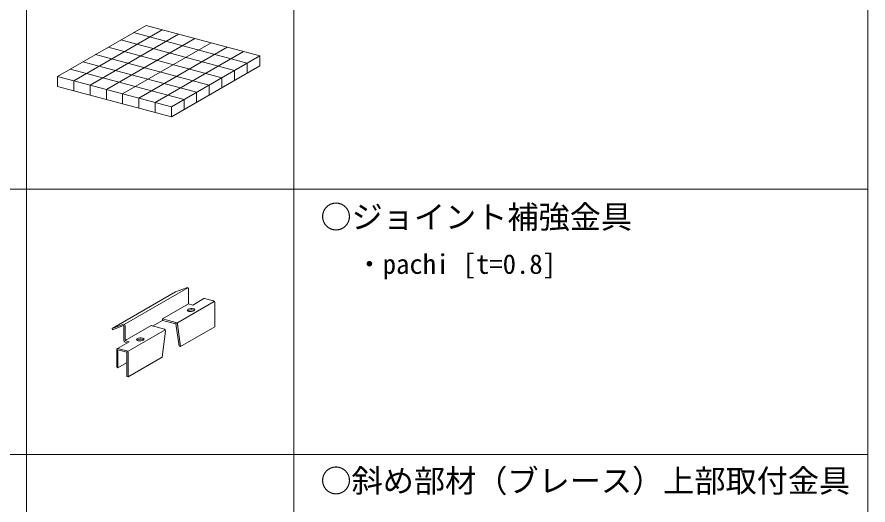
# Model space of a CAD drawing. Units: millimetres on the paper, enlarged 10 times, with parts at other scales. Extents: x -1950 to 1950, y -1347 to 1325.
# Drawn here: x -497.9 to -20, y 490.8 to 764.8 of the extents above; entities that cross this region are included whole.
import ezdxf
from ezdxf.enums import TextEntityAlignment as Align

# ---------------------------------------------------------------- set-up
doc = ezdxf.new("R2010")
doc.units = ezdxf.units.MM
doc.header["$LTSCALE"] = 10
for name, color, linetype, lineweight in [('F-1_吊り材', 7, 'Continuous', 18), ('F-2_野縁受け', 3, 'Continuous', 18), ('F-3_野縁', 3, 'Continuous', 18), ('F-6_文字', 7, 'Continuous', 18)]:
    doc.layers.add(name, color=color, linetype=linetype, lineweight=lineweight)
doc.styles.add('ＭＳ ゴシック', font='')
doc.styles.get('ＭＳ ゴシック').set_extended_font_data('MS Gothic')

msp = doc.modelspace()

# ---------------------------------------------------------------- linework, layer by layer
at = {"layer": 'F-1_吊り材'}
for p, q in [((-411.2, 714.33), (-361.55, 743)), ((-411.2, 708.71), (-361.55, 737.37)), ((-475.09, 731.45), (-475.09, 725.83)), ((-475.09, 725.83), (-411.2, 708.71))]:
    msp.add_line(p, q, dxfattribs=at)
for points in [[(-475.09, 731.45), (-425.44, 760.12), (-361.55, 743), (-361.55, 737.37)], [(-475.09, 731.45), (-411.2, 714.33), (-411.2, 708.71)]]:
    msp.add_lwpolyline(points, dxfattribs=at)
at = {"layer": 'F-2_野縁受け'}
for p, q in [((-465.96, 729.01), (-416.31, 757.67)), ((-456.84, 726.56), (-407.19, 755.23)), ((-447.71, 724.11), (-398.06, 752.78)), ((-438.58, 721.67), (-388.93, 750.33)), ((-429.45, 719.22), (-379.8, 747.89)), ((-420.32, 716.78), (-370.67, 745.44)), ((-465.96, 729.01), (-465.96, 723.38)), ((-456.84, 726.56), (-456.84, 720.94)), ((-447.71, 724.11), (-447.71, 718.49)), ((-438.58, 721.67), (-438.58, 716.04)), ((-429.45, 719.22), (-429.45, 713.6)), ((-420.32, 716.78), (-420.32, 711.15)), ((-437.63, 592.2), (-401.96, 612.79)), ((-408.81, 610.43), (-402.74, 612.82)), ((-401.55, 603.69), (-401.55, 612.28)), ((-444.48, 589.84), (-408.81, 610.43)), ((-416.14, 595.26), (-401.55, 603.69)), ((-408.16, 592.96), (-387.09, 605.12)), ((-399.19, 603.05), (-401.55, 603.69)), ((-392.91, 606.68), (-399.19, 603.05)), ((-387.55, 605.42), (-392.56, 606.76)), ((-386.89, 604.47), (-386.89, 590.84)), ((-416.14, 594.49), (-421.72, 591.27)), ((-416.14, 595.26), (-416.14, 594.49)), ((-408.63, 593.25), (-416.14, 595.26)), ((-408.63, 592.48), (-416.14, 594.49)), ((-444.48, 589.84), (-438.41, 592.22)), ((-444.48, 589.84), (-444.21, 589.17)), ((-444.21, 589.17), (-438.15, 591.56)), ((-437.88, 591.42), (-437.88, 583.15)), ((-437.22, 583.09), (-422.62, 591.52)), ((-435.52, 577.16), (-414.7, 589.18)), ((-415.11, 589.51), (-422.62, 591.52)), ((-414.55, 588.5), (-416.39, 573.8)), ((-406.02, 579.79), (-407.86, 592.36)), ((-406.02, 579.79), (-386.89, 590.84)), ((-434.86, 582.46), (-441.55, 578.6)), ((-441.2, 578.68), (-436.19, 577.34)), ((-437.22, 582.33), (-435.76, 581.94)), ((-441.86, 578.09), (-441.86, 568.3)), ((-441.2, 577.91), (-441.2, 567.91)), ((-436.19, 576.57), (-441.2, 577.91)), ((-436.19, 576.57), (-436.19, 562.94)), ((-435.52, 576.39), (-435.52, 562.76)), ((-435.52, 562.76), (-416.39, 573.8)), ((-441.2, 567.91), (-436.46, 570.65)), ((-441.86, 568.3), (-441.2, 567.91)), ((-435.52, 562.76), (-436.19, 562.94))]:
    msp.add_line(p, q, dxfattribs=at)
for points in [[(-432.54, 756.02), (-368.64, 738.9), (-368.64, 733.28)], [(-439.63, 751.93), (-375.73, 734.81), (-375.73, 729.18)], [(-446.72, 747.83), (-382.83, 730.71), (-382.83, 725.09)], [(-453.81, 743.74), (-389.92, 726.62), (-389.92, 720.99)], [(-460.91, 739.64), (-397.01, 722.52), (-397.01, 716.9)], [(-468, 735.55), (-404.1, 718.43), (-404.1, 712.8)], [(-434.86, 582.46), (-437.22, 583.09), (-437.22, 591.68)], [(-406.02, 579.79), (-406.8, 580), (-408.63, 592.48)]]:
    msp.add_lwpolyline(points, dxfattribs=at)
for centre, radius, start, end in [((-402.38, 612.04), 0.862, 16.068, 115.1703), ((-392.6, 606.13), 0.629, 86.4077, 120), ((-387.8, 604.53), 0.916, 355.98, 74.3947), ((-401.47, 600.07), 0.731, 115.007, 165.7021), ((-401.85, 600.17), 0.333, 165.9171, 224.7649), ((-401.12, 600.82), 1.31, 222.2429, 257.3904), ((-401.47, 599.3), 0.731, 115.007, 134.2484), ((-399.86, 596.62), 4.54, 76.6199, 114.9907), ((-399.86, 595.85), 4.54, 76.6199, 114.9907), ((-400.36, 603.95), 4.54, 256.6199, 294.9907), ((-399.57, 598.67), 2.48, 56.4353, 72.2158), ((-399.57, 597.9), 2.48, 57.5981, 72.2158), ((-398.87, 600.58), 0.859, 300.29, 354.5123), ((-398.49, 600.33), 0.498, 19.1984, 54.4205), ((-408.98, 592.16), 1.14, 9.9989, 72.0272), ((-438.04, 591.44), 0.862, 16.068, 115.1703), ((-438.06, 591.4), 0.183, 7.4278, 117.3854), ((-415.43, 588.67), 0.894, 349.0392, 69.4656), ((-436.96, 583.21), 0.921, 176.2061, 254.1686), ((-430.39, 583.7), 0.333, 165.9171, 224.7649), ((-430, 583.6), 0.731, 115.007, 165.7021), ((-429.65, 584.34), 1.31, 222.2429, 257.3904), ((-430, 582.83), 0.731, 115.007, 134.2484), ((-428.39, 580.15), 4.54, 76.6199, 114.9907), ((-428.39, 579.38), 4.54, 76.6199, 114.9907), ((-428.89, 587.48), 4.54, 256.6199, 294.9907), ((-428.1, 582.2), 2.48, 56.4353, 72.2158), ((-428.1, 581.43), 2.48, 57.5981, 72.2158), ((-427.41, 584.11), 0.859, 300.29, 354.5123), ((-427.02, 583.86), 0.498, 19.1984, 54.4205), ((-441.24, 578.05), 0.629, 86.4077, 176.44), ((-436.5, 576.41), 0.974, 358.6933, 71.6813)]:
    msp.add_arc(centre, radius, start, end, dxfattribs=at)
at = {"layer": 'F-3_野縁'}
for p, q in [((-492.5, 1265), (-492.5, 370.03)), ((-20, 1265), (-20, 218.66)), ((-1910, 668.2), (-20, 668.2)), ((-1910, 519.12), (-20, 519.12))]:
    msp.add_line(p, q, dxfattribs=at)
at = {"layer": 'F-3_野縁', "color": 4, "lineweight": 9}
msp.add_line((-342.5, 1265), (-342.5, 370.03), dxfattribs=at)

# ---------------------------------------------------------------- texts
at = {"layer": 'F-6_文字', "style": 'ＭＳ ゴシック'}
for s, height, p in [('○ジョイント補強金具', 12.83, (-327.5, 642.29)), ('・pachi [t=0.8]', 11, (-307.5, 617.29)), ('○斜め部材（ブレース）上部取付金具', 12.83, (-327.5, 494.12))]:
    msp.add_text(s, height=height, dxfattribs=at).set_placement(p, align=Align.BOTTOM_LEFT)

doc.saveas('drawing.dxf')
